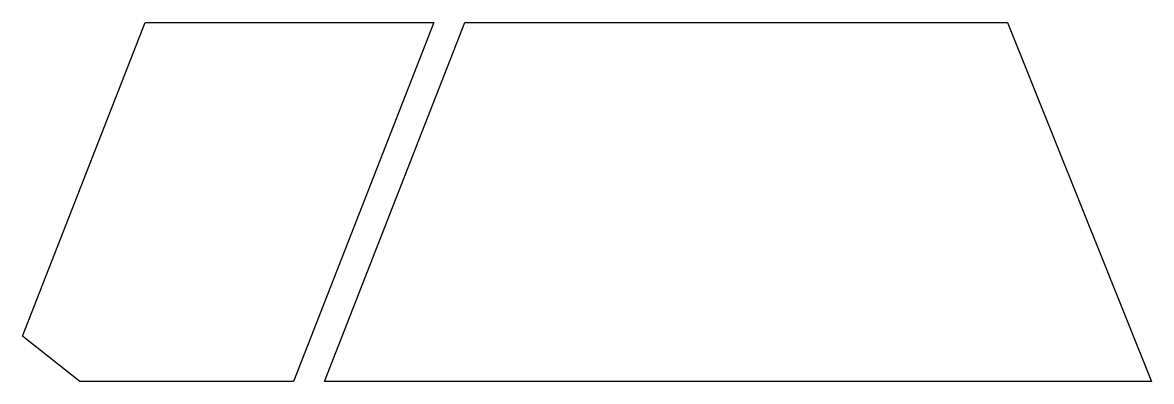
# Model space of a CAD drawing. Header units: millimetres. Extents: x -53 to 143, y -46 to 16.
import ezdxf

# ---------------------------------------------------------------- set-up
doc = ezdxf.new("R2010")
doc.units = ezdxf.units.MM
doc.layers.get('0').update_dxf_attribs({"linetype": 'CONTINUOUS'})

msp = doc.modelspace()

# ---------------------------------------------------------------- linework, layer by layer
for points in [[(-5.91, -45.88), (-42.93, -45.88), (-52.85, -38.05), (-31.59, 16.35), (18.41, 16.35)], [(-0.54, -45.88), (23.78, 16.35), (117.8, 16.35), (142.71, -45.88)]]:
    msp.add_lwpolyline(points, close=True)

doc.saveas('drawing.dxf')
